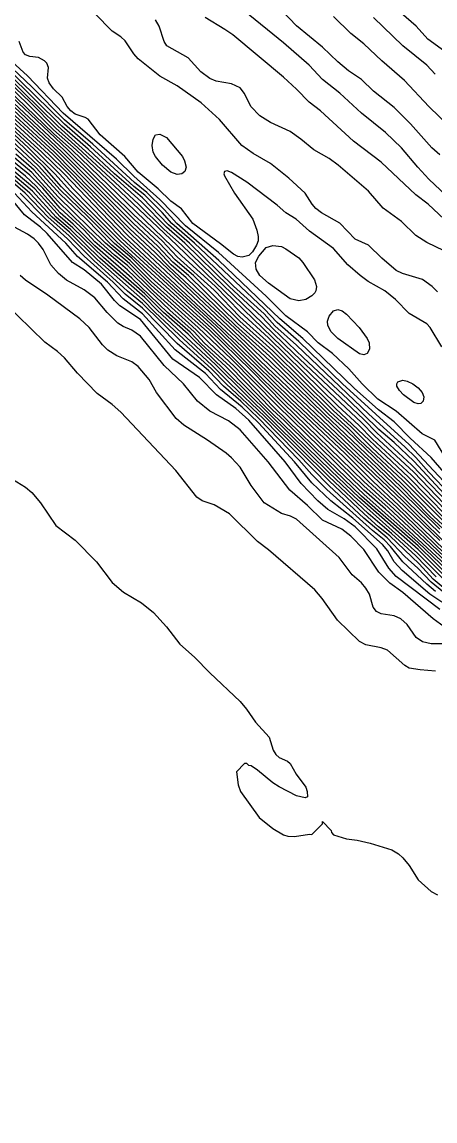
# Model space of a CAD drawing. Extents: x 474277 to 475042, y 254928 to 255625.
# Drawn here: x 474768 to 474782.6, y 255362.19 to 255401.07 of the extents above; entities that cross this region are included whole.
import ezdxf

# ---------------------------------------------------------------- set-up
doc = ezdxf.new("R2010")
doc.units = 0
doc.header["$MEASUREMENT"] = 0
doc.layers.add('BaseMapV2_DTM_export_MonNov09090547073261 — entities', color=1, linetype='CONTINUOUS')

msp = doc.modelspace()

# ---------------------------------------------------------------- linework, layer by layer
at = {"layer": 'BaseMapV2_DTM_export_MonNov09090547073261 — entities', "color": 15, "linetype": 'Continuous', "true_color": 0xb7484b}
for points in [[(474782.693, 255391.528, 94.25), (474782.502, 255391.72, 94.25), (474782.156, 255391.959, 94.25), (474781.46, 255392.18, 94.25), (474781.236, 255392.28, 94.25), (474780.72, 255392.717, 94.25), (474780.256, 255393.177, 94.25), (474779.779, 255393.392, 94.25), (474779.243, 255393.956, 94.25), (474778.591, 255394.327, 94.25), (474778.389, 255394.48, 94.25), (474778.256, 255394.633, 94.25), (474778.016, 255395.017, 94.25), (474777.442, 255395.554, 94.25), (474776.789, 255396.065, 94.25), (474776.176, 255396.42, 94.25), (474775.779, 255396.704, 94.25), (474774.984, 255397.624, 94.25), (474774.335, 255398.211, 94.25), (474773.492, 255398.819, 94.25), (474772.879, 255399.163, 94.25), (474772.108, 255399.771, 94.25), (474771.959, 255399.944, 94.25), (474771.652, 255400.412, 94.25), (474771.498, 255400.549, 94.25), (474771.192, 255400.744, 94.25), (474770.578, 255401.379, 94.25)], [(474783, 255394.941, 95), (474782.386, 255395.519, 95), (474781.996, 255395.937, 95), (474781.422, 255396.627, 95), (474780.853, 255397.164, 95), (474780.01, 255397.844, 95), (474779.243, 255398.561, 95), (474778.629, 255399.044, 95), (474778.154, 255399.541, 95), (474777.249, 255400.331, 95), (474775.869, 255401.459, 95)], [(474782.77, 255396.37, 95.25), (474782.492, 255396.627, 95.25), (474781.734, 255397.47, 95.25), (474781.16, 255398.054, 95.25), (474780.431, 255398.621, 95.25), (474780.01, 255399.039, 95.25), (474779.549, 255399.349, 95.25), (474779.166, 255399.663, 95.25), (474778.629, 255400.185, 95.25), (474777.709, 255400.942, 95.25), (474777.172, 255401.492, 95.25)], [(474783.077, 255399.932, 96), (474782.347, 255400.461, 96), (474781.938, 255400.921, 96), (474781.412, 255401.381, 96)], [(474782.923, 255392.984, 94.5), (474782.31, 255393.274, 94.5), (474781.926, 255393.519, 94.5), (474781.425, 255394.02, 94.5), (474780.776, 255394.492, 94.5), (474780.251, 255395.093, 94.5), (474779.181, 255396.014, 94.5), (474778.859, 255396.243, 94.5), (474778.323, 255396.554, 94.5), (474777.865, 255396.934, 94.5), (474777.479, 255397.201, 94.5), (474776.789, 255397.515, 94.5), (474776.406, 255397.759, 94.5), (474776.096, 255398.084, 94.5), (474775.869, 255398.547, 94.5), (474775.716, 255398.74, 94.5), (474775.409, 255398.883, 94.5), (474774.872, 255398.976, 94.5), (474774.642, 255399.071, 94.5), (474774.33, 255399.311, 94.5), (474773.875, 255399.803, 94.5), (474773.129, 255400.231, 94.5), (474773.03, 255400.384, 94.5), (474772.857, 255400.921, 94.5), (474772.717, 255401.151, 94.5)], [(474782.929, 255394.097, 94.75), (474782.366, 255394.633, 94.75), (474781.926, 255394.957, 94.75), (474780.7, 255396.114, 94.75), (474779.722, 255396.857, 94.75), (474778.557, 255397.931, 94.75), (474778.15, 255398.237, 94.75), (474777.709, 255398.699, 94.75), (474777.249, 255399.117, 94.75), (474775.457, 255400.614, 94.75), (474775.179, 255400.814, 94.75), (474774.479, 255401.228, 94.75)], [(474783.153, 255397.344, 95.5), (474782.386, 255398.087, 95.5), (474781.525, 255399.004, 95.5), (474780.724, 255399.694, 95.5), (474780.086, 255400.306, 95.5), (474779.626, 255400.661, 95.5), (474779.013, 255401.263, 95.5)], [(474782.61, 255399.234, 95.75), (474782.31, 255399.541, 95.75), (474781.466, 255400.234, 95.75), (474780.431, 255401.228, 95.75)], [(474783.077, 255385.493, 93.75), (474782.597, 255386.276, 93.75), (474782.15, 255386.506, 93.75), (474781.236, 255387.309, 93.75), (474780.579, 255387.733, 93.75), (474780.026, 255388.269, 93.75), (474779.557, 255388.806, 93.75), (474778.982, 255389.343, 93.75), (474778.468, 255389.726, 93.75), (474778.093, 255390.109, 93.75), (474777.326, 255390.684, 93.75), (474776.636, 255391.371, 93.75), (474774.949, 255392.916, 93.75), (474773.781, 255393.867, 93.75), (474772.879, 255394.794, 93.75), (474771.959, 255395.614, 93.75), (474771.345, 255396.221, 93.75), (474769.458, 255397.854, 93.75), (474768.201, 255399.174, 93.75), (474766.427, 255400.768, 93.75)], [(474782.847, 255389.583, 94), (474782.428, 255390.263, 94), (474782.31, 255390.398, 94), (474781.696, 255390.765, 94), (474781.209, 255391.26, 94), (474780.835, 255391.566, 94), (474780.24, 255391.899, 94), (474779.958, 255392.103, 94), (474779.522, 255392.486, 94), (474779.013, 255393.058, 94), (474778.169, 255393.679, 94), (474777.692, 255394.097, 94), (474777.326, 255394.327, 94), (474777.019, 255394.598, 94), (474775.946, 255395.412, 94), (474775.409, 255395.745, 94), (474775.256, 255395.806, 94), (474775.16, 255395.784, 94), (474775.144, 255395.707, 94), (474775.167, 255395.63, 94), (474775.51, 255395.017, 94), (474776.162, 255394.097, 94), (474776.308, 255393.713, 94), (474776.357, 255393.483, 94), (474776.351, 255393.33, 94), (474776.298, 255393.177, 94), (474776.156, 255392.947, 94), (474776.022, 255392.811, 94), (474775.792, 255392.751, 94), (474775.639, 255392.778, 94), (474775.486, 255392.856, 94), (474775.026, 255393.228, 94), (474774.046, 255393.943, 94), (474773.645, 255394.47, 94), (474773.262, 255394.736, 94), (474772.815, 255395.17, 94), (474772.112, 255395.766, 94), (474771.635, 255396.32, 94), (474770.771, 255397.087, 94), (474770.348, 255397.632, 94), (474770.236, 255397.7, 94), (474769.888, 255397.808, 94), (474769.724, 255397.931, 94), (474769.604, 255398.084, 94), (474769.428, 255398.409, 94), (474769.121, 255398.715, 94), (474768.958, 255398.927, 94), (474768.899, 255399.081, 94), (474768.942, 255399.464, 94), (474768.877, 255399.617, 94), (474768.804, 255399.694, 94), (474768.585, 255399.82, 94), (474768.278, 255399.856, 94), (474768.125, 255399.916, 94), (474768.044, 255400.001, 94), (474767.902, 255400.384, 94)], [(474783.69, 255382.748, 91.5), (474781.578, 255384.896, 91.5), (474780.393, 255385.997, 91.5), (474779.626, 255386.767, 91.5), (474779.013, 255387.32, 91.5), (474776.866, 255389.446, 91.5), (474775.7, 255390.493, 91.5), (474774.067, 255392.103, 91.5), (474773.415, 255392.66, 91.5), (474772.863, 255393.253, 91.5), (474771.959, 255394.094, 91.5), (474769.505, 255396.533, 91.5), (474766.268, 255399.541, 91.5)], [(474783.46, 255383.48, 92.25), (474781.85, 255385.147, 92.25), (474780.465, 255386.429, 92.25), (474780.01, 255386.905, 92.25), (474778.869, 255387.963, 92.25), (474773.48, 255393.177, 92.25), (474769.917, 255396.55, 92.25), (474769.121, 255397.255, 92.25), (474768.201, 255398.179, 92.25), (474766.898, 255399.412, 92.25)], [(474783.46, 255383.661, 92.5), (474781.773, 255385.408, 92.5), (474780.546, 255386.536, 92.5), (474780.086, 255387.013, 92.5), (474777.609, 255389.343, 92.5), (474773.645, 255393.196, 92.5), (474773.032, 255393.736, 92.5), (474772.123, 255394.633, 92.5), (474769.981, 255396.627, 92.5), (474769.198, 255397.316, 92.5), (474768.29, 255398.237, 92.5), (474766.991, 255399.464, 92.5)], [(474783.077, 255384.963, 93.5), (474782.47, 255385.662, 93.5), (474781.722, 255386.352, 93.5), (474781.16, 255386.934, 93.5), (474780.606, 255387.349, 93.5), (474779.746, 255388.116, 93.5), (474777.932, 255389.88, 93.5), (474777.119, 255390.57, 93.5), (474774.96, 255392.64, 93.5), (474773.482, 255393.943, 93.5), (474773.032, 255394.435, 93.5), (474772.419, 255395.037, 93.5), (474771.976, 255395.4, 93.5), (474770.502, 255396.754, 93.5), (474769.505, 255397.617, 93.5), (474768.357, 255398.774, 93.5), (474767.435, 255399.656, 93.5)], [(474783.077, 255384.646, 93.25), (474781.695, 255386.122, 93.25), (474779.335, 255388.269, 93.25), (474777.786, 255389.776, 93.25), (474777.019, 255390.439, 93.25), (474776.559, 255390.923, 93.25), (474774.098, 255393.253, 93.25), (474773.298, 255393.943, 93.25), (474772.955, 255394.33, 93.25), (474772.342, 255394.942, 93.25), (474771.959, 255395.249, 93.25), (474770.425, 255396.656, 93.25), (474769.505, 255397.455, 93.25), (474767.435, 255399.483, 93.25)], [(474783.701, 255382.902, 91.75), (474781.67, 255384.972, 91.75), (474779.089, 255387.403, 91.75), (474776.866, 255389.594, 91.75), (474775.709, 255390.646, 91.75), (474774.796, 255391.588, 91.75), (474773.492, 255392.761, 91.75), (474772.961, 255393.33, 91.75), (474771.959, 255394.255, 91.75), (474769.627, 255396.55, 91.75), (474766.745, 255399.258, 91.75)], [(474783.46, 255383.309, 92), (474781.773, 255385.047, 92), (474780.393, 255386.32, 92), (474779.915, 255386.812, 92), (474779.166, 255387.497, 92), (474776.712, 255389.899, 92), (474775.716, 255390.818, 92), (474774.841, 255391.72, 92), (474773.645, 255392.814, 92), (474769.77, 255396.55, 92), (474769.121, 255397.126, 92), (474766.821, 255399.339, 92)], [(474783.091, 255384.205, 92.75), (474781.85, 255385.536, 92.75), (474781.158, 255386.199, 92.75), (474780.623, 255386.659, 92.75), (474779.526, 255387.733, 92.75), (474777.958, 255389.189, 92.75), (474776.866, 255390.235, 92.75), (474776.482, 255390.647, 92.75), (474775.332, 255391.711, 92.75), (474773.758, 255393.253, 92.75), (474773.109, 255393.815, 92.75), (474772.231, 255394.71, 92.75), (474769.275, 255397.383, 92.75), (474767.393, 255399.234, 92.75)], [(474783.153, 255384.342, 93), (474782.386, 255385.143, 93), (474781.926, 255385.67, 93), (474781.543, 255386.046, 93), (474780.268, 255387.196, 93), (474777.709, 255389.637, 93), (474776.942, 255390.326, 93), (474776.559, 255390.749, 93), (474775.486, 255391.729, 93), (474773.924, 255393.253, 93), (474773.185, 255393.893, 93), (474772.265, 255394.848, 93), (474771.268, 255395.708, 93), (474770.348, 255396.574, 93), (474769.414, 255397.394, 93), (474767.463, 255399.311, 93)], [(474804.941, 255361.663, 90), (474804.141, 255362.353, 90), (474801.794, 255364.576, 90), (474800.329, 255365.898, 90), (474796.572, 255369.581, 90), (474794.184, 255371.861, 90), (474792.738, 255373.317, 90), (474790.668, 255375.269, 90), (474790.188, 255375.771, 90), (474789.68, 255376.231, 90), (474788.376, 255377.535, 90), (474787.292, 255378.531, 90), (474786.565, 255379.298, 90), (474785.684, 255380.107, 90), (474785.118, 255380.525, 90), (474784.414, 255381.292, 90), (474783.557, 255382.059, 90), (474781.466, 255384.13, 90), (474776.406, 255388.962, 90), (474775.792, 255389.586, 90), (474771.618, 255393.483, 90), (474769.488, 255395.707, 90), (474768.701, 255396.474, 90), (474766.208, 255398.734, 90)], [(474782.904, 255383.132, 90.75), (474782.41, 255383.592, 90.75), (474781.39, 255384.632, 90.75), (474778.692, 255387.196, 90.75), (474776.789, 255389.065, 90.75), (474773.206, 255392.41, 90.75), (474772.725, 255392.909, 90.75), (474771.805, 255393.774, 90.75), (474769.15, 255396.474, 90.75), (474766.821, 255398.615, 90.75)], [(474782.77, 255382.995, 90.25), (474780.105, 255385.586, 90.25), (474776.406, 255389.103, 90.25), (474775.792, 255389.725, 90.25), (474771.728, 255393.532, 90.25), (474769.567, 255395.784, 90.25), (474768.938, 255396.397, 90.25), (474766.821, 255398.337, 90.25)], [(474782.77, 255383.131, 90.5), (474781.39, 255384.488, 90.5), (474775.933, 255389.726, 90.5), (474771.882, 255393.541, 90.5), (474769.089, 255396.397, 90.5), (474766.898, 255398.408, 90.5)], [(474783.188, 255383.132, 91.25), (474781.466, 255384.85, 91.25), (474779.951, 255386.276, 91.25), (474779.549, 255386.693, 91.25), (474778.905, 255387.273, 91.25), (474776.789, 255389.372, 91.25), (474775.639, 255390.4, 91.25), (474773.888, 255392.103, 91.25), (474773.339, 255392.578, 91.25), (474772.802, 255393.143, 91.25), (474771.95, 255393.943, 91.25), (474769.427, 255396.474, 91.25), (474767.511, 255398.272, 91.25)], [(474783.153, 255381.83, 88.75), (474780.948, 255383.899, 88.75), (474780.086, 255384.663, 88.75), (474777.249, 255387.428, 88.75), (474774.556, 255390.11, 88.75), (474772.572, 255391.896, 88.75), (474771.829, 255392.64, 88.75), (474771.183, 255393.177, 88.75), (474770.272, 255394.105, 88.75), (474769.352, 255394.98, 88.75), (474768.508, 255395.915, 88.75), (474766.406, 255397.854, 88.75)], [(474783.377, 255381.982, 89.5), (474781.33, 255383.975, 89.5), (474780.419, 255384.819, 89.5), (474779.419, 255385.816, 89.5), (474777.456, 255387.656, 89.5), (474774.819, 255390.263, 89.5), (474771.469, 255393.33, 89.5), (474769.717, 255395.093, 89.5), (474769.164, 255395.707, 89.5), (474768.229, 255396.627, 89.5), (474766.902, 255397.854, 89.5)], [(474782.77, 255382.726, 89.75), (474779.473, 255385.909, 89.75), (474777.532, 255387.733, 89.75), (474775.027, 255390.186, 89.75), (474771.541, 255393.407, 89.75), (474769.809, 255395.17, 89.75), (474769.326, 255395.707, 89.75), (474768.585, 255396.435, 89.75), (474766.975, 255397.924, 89.75)], [(474783.044, 255383.132, 91), (474782.552, 255383.592, 91), (474781.466, 255384.702, 91), (474779.473, 255386.622, 91), (474778.835, 255387.196, 91), (474776.866, 255389.148, 91), (474775.55, 255390.34, 91), (474773.801, 255392.026, 91), (474773.278, 255392.486, 91), (474772.802, 255392.985, 91), (474771.882, 255393.853, 91), (474769.288, 255396.474, 91), (474767.511, 255398.133, 91)], [(474783.153, 255381.95, 89), (474781.16, 255383.845, 89), (474780.086, 255384.819, 89), (474777.249, 255387.572, 89), (474776.099, 255388.746, 89), (474774.626, 255390.186, 89), (474772.572, 255392.03, 89), (474771.882, 255392.717, 89), (474771.268, 255393.236, 89), (474770.348, 255394.181, 89), (474769.352, 255395.138, 89), (474768.585, 255395.991, 89), (474766.821, 255397.64, 89)], [(474783.248, 255381.982, 89.25), (474781.258, 255383.899, 89.25), (474780.253, 255384.819, 89.25), (474779.396, 255385.675, 89.25), (474777.326, 255387.637, 89.25), (474774.719, 255390.232, 89.25), (474771.345, 255393.305, 89.25), (474769.403, 255395.247, 89.25), (474768.788, 255395.937, 89.25), (474768.074, 255396.627, 89.25), (474766.898, 255397.72, 89.25)], [(474773.655, 255395.707, 94.25), (474773.492, 255395.681, 94.25), (474773.262, 255395.762, 94.25), (474772.971, 255396.014, 94.25), (474772.72, 255396.32, 94.25), (474772.639, 255396.474, 94.25), (474772.606, 255396.704, 94.25), (474772.639, 255396.934, 94.25), (474772.725, 255397.084, 94.25), (474772.879, 255397.11, 94.25), (474773.109, 255396.99, 94.25), (474773.676, 255396.32, 94.25), (474773.753, 255396.167, 94.25), (474773.806, 255395.937, 94.25), (474773.756, 255395.784, 94.25), (474773.655, 255395.707, 94.25)], [(474783.205, 255381.368, 88), (474782.003, 255382.54, 88), (474780.01, 255384.303, 88), (474779.059, 255385.202, 88), (474777.283, 255386.966, 88), (474776.858, 255387.349, 88), (474775.364, 255388.883, 88), (474774.447, 255389.726, 88), (474774.091, 255390.11, 88), (474773.229, 255390.876, 88), (474771.728, 255392.302, 88), (474770.578, 255393.299, 88), (474770.195, 255393.705, 88), (474769.352, 255394.485, 88), (474768.738, 255395.191, 88), (474768.278, 255395.654, 88), (474767.511, 255396.283, 88)], [(474783.307, 255381.419, 88.25), (474782.003, 255382.666, 88.25), (474780.086, 255384.367, 88.25), (474779.207, 255385.202, 88.25), (474776.935, 255387.426, 88.25), (474775.521, 255388.883, 88.25), (474774.614, 255389.726, 88.25), (474774.165, 255390.186, 88.25), (474772.649, 255391.551, 88.25), (474771.728, 255392.456, 88.25), (474771.268, 255392.823, 88.25), (474770.655, 255393.385, 88.25), (474769.275, 255394.735, 88.25), (474768.355, 255395.751, 88.25), (474767.588, 255396.397, 88.25)], [(474783.153, 255381.702, 88.5), (474780.853, 255383.844, 88.5), (474780.084, 255384.512, 88.5), (474777.02, 255387.503, 88.5), (474775.409, 255389.142, 88.5), (474774.236, 255390.263, 88.5), (474772.572, 255391.76, 88.5), (474771.805, 255392.529, 88.5), (474770.958, 255393.253, 88.5), (474769.275, 255394.899, 88.5), (474768.431, 255395.836, 88.5), (474767.789, 255396.397, 88.5)], [(474783.077, 255381.344, 87.75), (474782.003, 255382.41, 87.75), (474779.933, 255384.243, 87.75), (474778.916, 255385.202, 87.75), (474776.789, 255387.282, 87.75), (474775.207, 255388.883, 87.75), (474774.335, 255389.69, 87.75), (474773.952, 255390.097, 87.75), (474773.152, 255390.8, 87.75), (474771.882, 255392.016, 87.75), (474770.578, 255393.159, 87.75), (474769.812, 255393.92, 87.75), (474769.352, 255394.321, 87.75), (474768.508, 255395.269, 87.75), (474768.125, 255395.624, 87.75), (474767.435, 255396.188, 87.75)], [(474782.978, 255381.292, 87.5), (474781.985, 255382.289, 87.5), (474779.751, 255384.282, 87.5), (474778.857, 255385.126, 87.5), (474773.875, 255390.025, 87.5), (474773.007, 255390.8, 87.5), (474772.342, 255391.456, 87.5), (474770.885, 255392.739, 87.5), (474769.803, 255393.79, 87.5), (474769.352, 255394.177, 87.5), (474768.453, 255395.17, 87.5), (474767.435, 255396.038, 87.5)], [(474783.458, 255380.602, 87), (474782.543, 255381.368, 87), (474782.044, 255381.905, 87), (474781.002, 255382.902, 87), (474780.609, 255383.209, 87), (474780.096, 255383.669, 87), (474778.859, 255384.839, 87), (474776.589, 255387.119, 87), (474775.374, 255388.269, 87), (474774.719, 255388.939, 87), (474772.713, 255390.8, 87), (474772.266, 255391.26, 87), (474770.655, 255392.673, 87), (474769.683, 255393.637, 87), (474769.075, 255394.173, 87), (474768.278, 255395.022, 87), (474767.435, 255395.752, 87)], [(474783.364, 255380.525, 86.75), (474782.463, 255381.26, 86.75), (474781.997, 255381.752, 86.75), (474781.543, 255382.163, 86.75), (474780.916, 255382.825, 86.75), (474780.086, 255383.521, 86.75), (474778.857, 255384.666, 86.75), (474776.532, 255387.042, 86.75), (474775.217, 255388.269, 86.75), (474774.703, 255388.806, 86.75), (474773.569, 255389.827, 86.75), (474772.265, 255391.114, 86.75), (474771.728, 255391.557, 86.75), (474770.537, 255392.64, 86.75), (474769.658, 255393.521, 86.75), (474768.931, 255394.173, 86.75), (474768.111, 255395.017, 86.75), (474767.435, 255395.611, 86.75)], [(474782.647, 255381.445, 87.25), (474781.926, 255382.188, 87.25), (474781.07, 255382.979, 87.25), (474780.24, 255383.686, 87.25), (474778.859, 255384.989, 87.25), (474774.838, 255388.959, 87.25), (474772.781, 255390.876, 87.25), (474772.342, 255391.327, 87.25), (474770.758, 255392.717, 87.25), (474769.735, 255393.722, 87.25), (474769.214, 255394.173, 87.25), (474768.371, 255395.093, 87.25), (474767.511, 255395.822, 87.25)], [(474782.775, 255380.295, 86), (474781.236, 255381.455, 86), (474780.976, 255381.752, 86), (474780.543, 255382.442, 86), (474779.782, 255383.209, 86), (474779.396, 255383.5, 86), (474778.819, 255383.822, 86), (474778.466, 255384.129, 86), (474777.87, 255384.742, 86), (474777.302, 255385.509, 86), (474776.022, 255386.993, 86), (474775.562, 255387.403, 86), (474774.877, 255387.886, 86), (474774.275, 255388.499, 86), (474773.339, 255389.15, 86), (474772.189, 255390.546, 86), (474771.465, 255391.03, 86), (474771.268, 255391.227, 86), (474770.818, 255391.796, 86), (474770.195, 255392.308, 86), (474769.785, 255392.563, 86), (474768.891, 255393.596, 86), (474768.661, 255393.812, 86), (474768.091, 255394.25, 86), (474767.651, 255394.787, 86)], [(474782.847, 255380.552, 86.25), (474782.423, 255380.832, 86.25), (474781.444, 255381.675, 86.25), (474781.16, 255381.98, 86.25), (474780.937, 255382.365, 86.25), (474780.743, 255382.595, 86.25), (474779.703, 255383.516, 86.25), (474778.925, 255384.129, 86.25), (474778.246, 255384.774, 86.25), (474777.64, 255385.509, 86.25), (474776.359, 255386.889, 86.25), (474775.792, 255387.443, 86.25), (474775.026, 255388.074, 86.25), (474774.489, 255388.635, 86.25), (474773.415, 255389.474, 86.25), (474772.265, 255390.751, 86.25), (474771.575, 255391.276, 86.25), (474771.031, 255391.873, 86.25), (474769.965, 255392.781, 86.25), (474769.548, 255393.253, 86.25), (474768.355, 255394.354, 86.25), (474767.736, 255395.017, 86.25)], [(474782.616, 255380.928, 86.5), (474782.31, 255381.19, 86.5), (474781.466, 255381.978, 86.5), (474781.031, 255382.519, 86.5), (474780.809, 255382.749, 86.5), (474780.393, 255383.088, 86.5), (474778.783, 255384.533, 86.5), (474778.246, 255385.061, 86.5), (474777.786, 255385.585, 86.5), (474776.381, 255387.042, 86.5), (474775.742, 255387.656, 86.5), (474775.121, 255388.193, 86.5), (474774.607, 255388.729, 86.5), (474773.492, 255389.696, 86.5), (474772.265, 255390.946, 86.5), (474771.652, 255391.442, 86.5), (474771.226, 255391.873, 86.5), (474770.201, 255392.793, 86.5), (474769.61, 255393.407, 86.5), (474768.847, 255394.097, 86.5), (474767.936, 255395.017, 86.5)], [(474782.928, 255379.682, 85.75), (474782.54, 255379.966, 85.75), (474781.466, 255380.894, 85.75), (474781.006, 255381.226, 85.75), (474780.623, 255381.607, 85.75), (474780.086, 255382.411, 85.75), (474779.626, 255382.886, 85.75), (474779.315, 255383.132, 85.75), (474778.629, 255383.451, 85.75), (474778.102, 255383.975, 85.75), (474777.475, 255384.512, 85.75), (474776.7, 255385.509, 85.75), (474775.716, 255386.647, 85.75), (474775.3, 255386.966, 85.75), (474774.642, 255387.308, 85.75), (474774.202, 255387.656, 85.75), (474773.717, 255388.269, 85.75), (474773.032, 255388.919, 85.75), (474772.189, 255389.96, 85.75), (474771.882, 255390.177, 85.75), (474771.575, 255390.304, 85.75), (474771.39, 255390.416, 85.75), (474771.01, 255390.8, 85.75), (474770.578, 255391.315, 85.75), (474770.195, 255391.595, 85.75), (474769.582, 255391.941, 85.75), (474769.29, 255392.18, 85.75), (474769.017, 255392.486, 85.75), (474768.753, 255393.023, 85.75), (474768.591, 255393.253, 85.75), (474768.437, 255393.407, 85.75), (474768.201, 255393.57, 85.75), (474767.741, 255393.816, 85.75)], [(474778.038, 255391.26, 94), (474777.786, 255391.208, 94), (474777.479, 255391.279, 94), (474776.712, 255391.835, 94), (474776.408, 255392.103, 94), (474776.281, 255392.333, 94), (474776.259, 255392.563, 94), (474776.376, 255392.793, 94), (474776.636, 255393.092, 94), (474776.866, 255393.167, 94), (474777.172, 255393.13, 94), (474777.326, 255393.054, 94), (474777.786, 255392.726, 94), (474777.935, 255392.563, 94), (474778.344, 255391.95, 94), (474778.417, 255391.72, 94), (474778.396, 255391.566, 94), (474778.354, 255391.49, 94), (474778.246, 255391.383, 94), (474778.038, 255391.26, 94)], [(474782.923, 255379.071, 85.5), (474782.463, 255379.081, 85.5), (474782.156, 255379.152, 85.5), (474781.934, 255379.298, 85.5), (474781.62, 255379.758, 85.5), (474781.39, 255379.958, 85.5), (474781.164, 255380.065, 85.5), (474780.7, 255380.135, 85.5), (474780.536, 255380.218, 85.5), (474780.421, 255380.372, 85.5), (474780.285, 255380.832, 85.5), (474780.163, 255381.049, 85.5), (474780.01, 255381.23, 85.5), (474779.672, 255381.522, 85.5), (474779.212, 255382.135, 85.5), (474777.709, 255383.49, 85.5), (474777.497, 255383.592, 85.5), (474777.172, 255383.692, 85.5), (474776.559, 255384.065, 85.5), (474776.099, 255384.672, 85.5), (474775.716, 255385.327, 85.5), (474775.409, 255385.654, 85.5), (474775.225, 255385.816, 85.5), (474774.565, 255386.28, 85.5), (474773.722, 255386.817, 85.5), (474773.458, 255387.042, 85.5), (474772.758, 255387.963, 85.5), (474772.495, 255388.423, 85.5), (474772.112, 255388.885, 85.5), (474771.882, 255389.052, 85.5), (474771.353, 255389.266, 85.5), (474771.038, 255389.461, 85.5), (474770.851, 255389.649, 85.5), (474770.38, 255390.263, 85.5), (474770.051, 255390.57, 85.5), (474768.913, 255391.413, 85.5), (474768.125, 255391.941, 85.5), (474767.941, 255392.103, 85.5)], [(474782.616, 255378.109, 85.25), (474782.08, 255378.151, 85.25), (474781.696, 255378.216, 85.25), (474781.543, 255378.308, 85.25), (474780.93, 255378.849, 85.25), (474780.7, 255378.939, 85.25), (474780.163, 255379.045, 85.25), (474779.933, 255379.163, 85.25), (474779.16, 255379.912, 85.25), (474778.62, 255380.678, 85.25), (474778.35, 255380.985, 85.25), (474776.712, 255382.399, 85.25), (474776.329, 255382.695, 85.25), (474775.335, 255383.669, 85.25), (474774.796, 255383.994, 85.25), (474774.377, 255384.129, 85.25), (474774.182, 255384.26, 85.25), (474773.444, 255385.202, 85.25), (474771.498, 255387.273, 85.25), (474771.192, 255387.539, 85.25), (474770.655, 255387.932, 85.25), (474769.97, 255388.653, 85.25), (474769.505, 255389.197, 85.25), (474769.257, 255389.419, 85.25), (474768.815, 255389.743, 85.25), (474767.358, 255391.159, 85.25)], [(474780.202, 255389.343, 94), (474780.086, 255389.295, 94), (474779.933, 255389.335, 94), (474779.166, 255389.88, 94), (474778.932, 255390.11, 94), (474778.811, 255390.34, 94), (474778.798, 255390.493, 94), (474778.859, 255390.67, 94), (474779.013, 255390.851, 94), (474779.166, 255390.904, 94), (474779.319, 255390.858, 94), (474779.473, 255390.738, 94), (474779.927, 255390.263, 94), (474780.208, 255389.88, 94), (474780.277, 255389.726, 94), (474780.284, 255389.496, 94), (474780.202, 255389.343, 94)], [(474782.102, 255387.579, 94), (474782.003, 255387.562, 94), (474781.85, 255387.616, 94), (474781.49, 255387.886, 94), (474781.347, 255388.039, 94), (474781.259, 255388.193, 94), (474781.251, 255388.269, 94), (474781.29, 255388.346, 94), (474781.466, 255388.399, 94), (474781.62, 255388.365, 94), (474781.825, 255388.269, 94), (474782.003, 255388.136, 94), (474782.148, 255387.963, 94), (474782.208, 255387.809, 94), (474782.182, 255387.656, 94), (474782.102, 255387.579, 94)], [(474767.671, 255384.896, 85.25), (474768.125, 255384.62, 85.25), (474768.351, 255384.435, 85.25), (474768.661, 255384.062, 85.25), (474769.198, 255383.258, 85.25), (474769.888, 255382.745, 85.25), (474770.632, 255381.982, 85.25), (474771.192, 255381.249, 85.25), (474771.593, 255380.908, 85.25), (474772.231, 255380.525, 85.25), (474772.649, 255380.184, 85.25), (474773.109, 255379.681, 85.25), (474773.585, 255379.068, 85.25), (474774.105, 255378.603, 85.25), (474774.642, 255378.046, 85.25), (474775.716, 255377.038, 85.25), (474775.938, 255376.768, 85.25), (474776.252, 255376.305, 85.25), (474776.737, 255375.771, 85.25), (474776.887, 255375.311, 85.25), (474776.974, 255375.158, 85.25), (474777.096, 255375.06, 85.25), (474777.387, 255374.928, 85.25), (474777.479, 255374.842, 85.25), (474777.692, 255374.468, 85.25), (474778.034, 255374.008, 85.25), (474778.087, 255373.854, 85.25), (474778.093, 255373.662, 85.25), (474778.016, 255373.63, 85.25), (474777.709, 255373.7, 85.25), (474777.096, 255374.014, 85.25), (474776.869, 255374.161, 85.25), (474776.329, 255374.612, 85.25), (474776.099, 255374.762, 85.25), (474776.018, 255374.774, 85.25), (474775.946, 255374.847, 85.25), (474775.869, 255374.843, 85.25), (474775.581, 255374.544, 85.25), (474775.641, 255374.084, 85.25), (474775.727, 255373.854, 85.25), (474776.384, 255372.934, 85.25), (474776.866, 255372.541, 85.25), (474777.249, 255372.322, 85.25), (474777.403, 255372.269, 85.25), (474777.633, 255372.257, 85.25), (474778.169, 255372.34, 85.25), (474778.246, 255372.325, 85.25), (474778.621, 255372.704, 85.25), (474778.629, 255372.785, 85.25), (474778.936, 255372.478, 85.25), (474778.944, 255372.397, 85.25), (474779.017, 255372.321, 85.25), (474779.473, 255372.177, 85.25), (474779.856, 255372.127, 85.25), (474780.316, 255372.02, 85.25), (474781.083, 255371.783, 85.25), (474781.313, 255371.652, 85.25), (474781.466, 255371.508, 85.25), (474781.696, 255371.239, 85.25), (474782.003, 255370.722, 85.25), (474782.463, 255370.319, 85.25), (474782.693, 255370.194, 85.25)]]:
    msp.add_polyline3d(points, dxfattribs=at)

doc.saveas('drawing.dxf')
